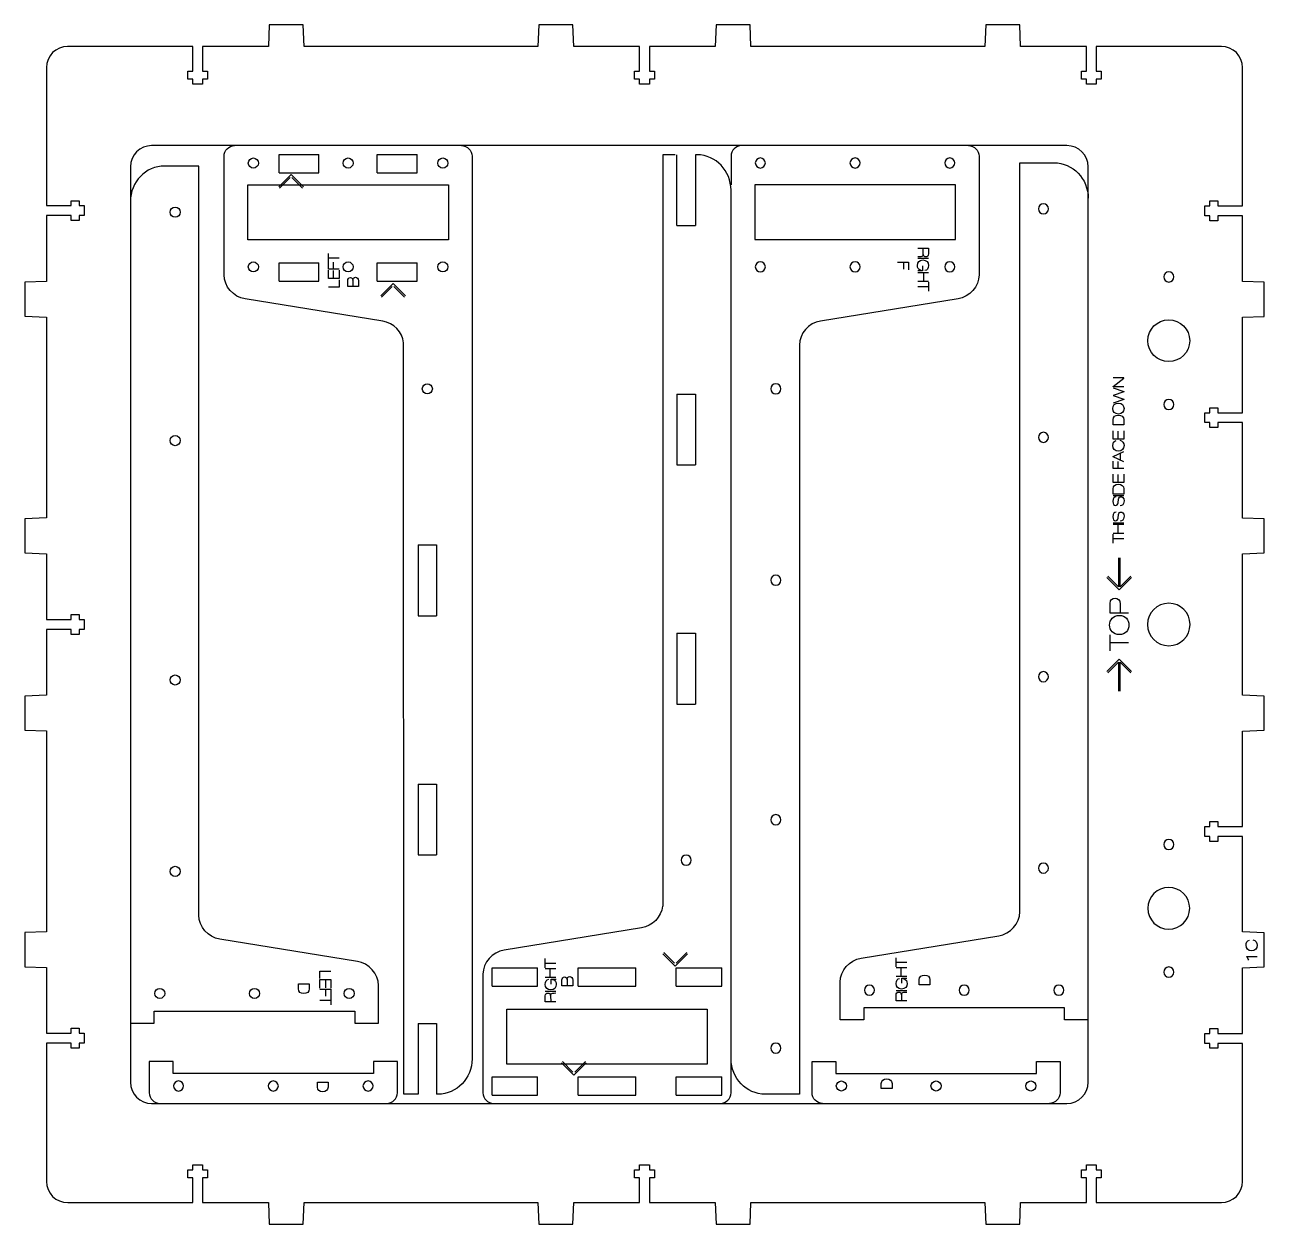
# Model space of a CAD drawing. Header units: millimetres. Extents: x 80 to 1360, y 33 to 950.
# Drawn here: x 1010.3 to 1360, y 33.2 to 371.7 of the extents above; entities that cross this region are included whole.
import ezdxf

# ---------------------------------------------------------------- set-up
doc = ezdxf.new("R2010")
doc.units = ezdxf.units.MM
for name, color, linetype, true_color in [('CHANGED_PARTS', 3, 'Continuous', 0x00ff00), ('CUTS', 1, 'Continuous', 0xff0000), ('TEXT', 5, 'Continuous', 0x0000ff)]:
    doc.layers.add(name, color=color, linetype=linetype, true_color=true_color)

msp = doc.modelspace()

# ---------------------------------------------------------------- linework, layer by layer
at = {"layer": 'CHANGED_PARTS'}
for p, q in [((1082.02, 329.91), (1082.02, 335.11)), ((1082.02, 335.11), (1093.24, 335.11)), ((1093.24, 329.91), (1093.24, 335.11)), ((1109.74, 329.91), (1109.74, 335.11)), ((1109.74, 335.11), (1120.97, 335.11)), ((1120.97, 329.91), (1120.97, 335.11)), ((1193.8, 335.03), (1190.26, 335.01)), ((1190.26, 335.01), (1190.26, 123.01)), ((1194.3, 315.05), (1194.3, 335.03)), ((1200, 335.05), (1199.5, 335.05)), ((1199.5, 335.03), (1199.5, 315.05)), ((1082.02, 329.91), (1093.24, 329.91)), ((1109.74, 329.91), (1120.97, 329.91)), ((1194.3, 315.05), (1199.5, 315.05)), ((1082.02, 299.36), (1082.02, 304.56)), ((1082.02, 304.56), (1093.24, 304.56)), ((1093.24, 299.36), (1093.24, 304.56)), ((1109.74, 299.36), (1109.74, 304.56)), ((1109.74, 304.56), (1120.97, 304.56)), ((1120.97, 299.36), (1120.97, 304.56)), ((1082.02, 299.36), (1093.24, 299.36)), ((1109.74, 299.36), (1120.97, 299.36)), ((1117.21, 69.94), (1117.17, 281.94)), ((1194.3, 267.51), (1199.5, 267.51)), ((1194.3, 267.51), (1194.3, 247.51)), ((1199.5, 267.51), (1199.5, 247.51)), ((1194.3, 247.51), (1199.5, 247.51)), ((1121.25, 224.95), (1126.45, 224.95)), ((1121.25, 224.95), (1121.25, 204.95)), ((1126.45, 224.95), (1126.45, 204.95)), ((1121.25, 204.95), (1126.45, 204.95)), ((1194.3, 200), (1199.5, 200)), ((1194.3, 200), (1194.3, 180)), ((1199.5, 200), (1199.5, 180)), ((1194.3, 180), (1199.5, 180)), ((1121.25, 157.44), (1126.45, 157.44)), ((1121.25, 157.44), (1121.25, 137.44)), ((1126.45, 157.44), (1126.45, 137.44)), ((1121.25, 137.44), (1126.45, 137.44)), ((1142.16, 100.39), (1142.16, 105.59)), ((1142.16, 105.59), (1154.96, 105.59)), ((1154.96, 100.39), (1154.96, 105.59)), ((1166.39, 100.39), (1166.39, 105.59)), ((1166.39, 105.59), (1182.69, 105.59)), ((1182.69, 100.39), (1182.69, 105.59)), ((1194.11, 100.39), (1194.11, 105.59)), ((1194.11, 105.59), (1206.91, 105.59)), ((1206.91, 100.39), (1206.91, 105.59)), ((1142.16, 100.39), (1154.96, 100.39)), ((1166.39, 100.39), (1182.69, 100.39)), ((1194.11, 100.39), (1206.91, 100.39)), ((1121.25, 89.9), (1126.45, 89.9)), ((1121.25, 89.9), (1121.25, 69.94)), ((1126.45, 89.9), (1126.45, 69.94)), ((1142.16, 69.64), (1142.16, 74.84)), ((1142.16, 74.84), (1154.96, 74.84)), ((1154.96, 69.64), (1154.96, 74.84)), ((1166.39, 69.64), (1166.39, 74.84)), ((1166.39, 74.84), (1182.69, 74.84)), ((1182.69, 69.64), (1182.69, 74.84)), ((1194.11, 69.64), (1194.11, 74.84)), ((1194.11, 74.84), (1206.91, 74.84)), ((1206.91, 69.64), (1206.91, 74.84)), ((1121.25, 69.94), (1117.21, 69.94)), ((1126.85, 69.9), (1126.45, 69.94)), ((1142.16, 69.64), (1154.96, 69.64)), ((1166.39, 69.64), (1182.69, 69.64)), ((1194.11, 69.64), (1206.91, 69.64))]:
    msp.add_line(p, q, dxfattribs=at)
at = {"layer": 'CUTS', "color": 1, "true_color": 0xff0000}
for points in [[(1088.85, 371.74), (1079.25, 371.74), (1079, 365.65), (1060.45, 365.65), (1060.45, 358.63), (1061.85, 358.63), (1061.85, 356.43), (1060.45, 356.43), (1060.45, 354.98), (1057.65, 354.98), (1057.65, 356.43), (1056.25, 356.43), (1056.25, 358.63), (1057.65, 358.63), (1057.65, 365.65), (1022.36, 365.65)], [(1347.9, 365.64), (1328.66, 365.65), (1312.61, 365.65), (1312.61, 358.63), (1314.01, 358.63), (1314.01, 356.43), (1312.61, 356.43), (1312.61, 354.98), (1309.81, 354.98), (1309.81, 356.43), (1308.41, 356.43), (1308.41, 358.63), (1309.81, 358.63), (1309.81, 365.65), (1291.26, 365.65), (1291.01, 371.74), (1281.41, 371.74), (1281.16, 365.65), (1215.18, 365.65), (1214.93, 371.74), (1205.33, 371.74), (1205.08, 365.65), (1186.53, 365.65), (1186.53, 358.63), (1187.93, 358.63), (1187.93, 356.43), (1186.53, 356.43), (1186.53, 354.98), (1183.73, 354.98), (1183.73, 356.43), (1182.33, 356.43), (1182.33, 358.63), (1183.73, 358.63), (1183.73, 365.65), (1165.18, 365.65), (1164.93, 371.74), (1155.33, 371.74), (1155.08, 365.65), (1089.1, 365.65), (1088.85, 371.74), (1088.85, 371.74)], [(1016.36, 359.64), (1016.36, 340.41), (1016.36, 320.69), (1023.38, 320.69), (1023.38, 322.09), (1025.58, 322.09), (1025.58, 320.69), (1027.02, 320.69), (1027.02, 317.88), (1025.58, 317.88), (1025.58, 316.49), (1023.38, 316.49), (1023.38, 317.88), (1016.36, 317.88), (1016.36, 299.33), (1010.27, 299.08), (1010.27, 289.49), (1016.36, 289.24), (1016.36, 232.55), (1010.27, 232.3), (1010.27, 222.7), (1016.36, 222.45), (1016.36, 203.9), (1023.38, 203.9), (1023.38, 205.3), (1025.58, 205.3), (1025.58, 203.9), (1027.02, 203.9), (1027.02, 201.1), (1025.58, 201.1), (1025.58, 199.7), (1023.38, 199.7), (1023.38, 201.1), (1016.36, 201.1), (1016.36, 182.55), (1010.27, 182.3), (1010.27, 172.7), (1016.36, 172.45), (1016.36, 115.76), (1010.27, 115.51), (1010.27, 105.91), (1016.36, 105.66), (1016.36, 87.11), (1023.38, 87.11), (1023.38, 88.51), (1025.58, 88.51), (1025.58, 87.11), (1027.02, 87.11), (1027.02, 84.31), (1025.58, 84.31), (1025.58, 82.91), (1023.38, 82.91), (1023.38, 84.31), (1016.36, 84.31), (1016.36, 68.26), (1016.37, 45.31)], [(1353.9, 45.32), (1353.9, 64.56), (1353.9, 84.27), (1346.88, 84.27), (1346.88, 82.87), (1344.68, 82.87), (1344.68, 84.27), (1343.24, 84.27), (1343.24, 87.07), (1344.68, 87.07), (1344.68, 88.47), (1346.88, 88.47), (1346.88, 87.07), (1353.9, 87.07), (1353.9, 105.62), (1359.99, 105.88), (1359.99, 115.47), (1353.9, 115.72), (1353.9, 142.66), (1346.88, 142.66), (1346.88, 141.27), (1344.68, 141.27), (1344.68, 142.66), (1343.24, 142.66), (1343.24, 145.47), (1344.68, 145.47), (1344.68, 146.87), (1346.88, 146.87), (1346.88, 145.47), (1353.9, 145.47), (1353.9, 172.41), (1359.99, 172.66), (1359.99, 182.26), (1353.9, 182.51), (1353.9, 222.41), (1359.99, 222.66), (1359.99, 232.26), (1353.9, 232.51), (1353.9, 259.45), (1346.88, 259.45), (1346.88, 258.05), (1344.68, 258.05), (1344.68, 259.45), (1343.24, 259.45), (1343.24, 262.25), (1344.68, 262.25), (1344.68, 263.65), (1346.88, 263.65), (1346.88, 262.25), (1353.9, 262.25), (1353.9, 289.19), (1359.99, 289.45), (1359.99, 299.05), (1353.9, 299.3), (1353.9, 317.85), (1346.88, 317.85), (1346.88, 316.45), (1344.68, 316.45), (1344.68, 317.85), (1343.24, 317.85), (1343.24, 320.65), (1344.68, 320.65), (1344.68, 322.05), (1346.88, 322.05), (1346.88, 320.65), (1353.9, 320.65), (1353.9, 359.64)], [(1304.32, 337.64), (1046.07, 337.65), (1046.07, 337.65)], [(1066.49, 301.19), (1066.49, 330.69), (1066.49, 334.63)], [(1136.49, 334.63), (1136.49, 83.08), (1136.49, 79.9)], [(1209.54, 334.65), (1209.54, 326.53)], [(1279.54, 334.64), (1279.54, 301.2)], [(1291.04, 121.41), (1291.04, 332.8), (1300.68, 332.8)], [(1040.07, 331.64), (1040.07, 73.31)], [(1059.35, 120.48), (1059.35, 331.87), (1049.71, 331.87)], [(1310.32, 73.31), (1310.32, 331.64)], [(1073.19, 326.53), (1129.79, 326.53), (1129.79, 311.08), (1073.19, 311.08), (1073.19, 326.53), (1073.19, 326.53)], [(1216.24, 311.1), (1272.84, 311.1), (1272.84, 326.55), (1216.24, 326.55), (1216.24, 311.1), (1216.24, 311.1)], [(1209.54, 70.32), (1209.54, 321.87), (1209.54, 325.05)], [(1111.26, 288.06), (1072.44, 294.41)], [(1273.59, 294.43), (1234.77, 288.07)], [(1228.82, 281.3), (1228.82, 69.91), (1219.18, 69.91)], [(1184.31, 116.89), (1145.49, 110.54)], [(1104.12, 107.36), (1065.3, 113.71)], [(1246.27, 108.28), (1285.09, 114.64)], [(1139.54, 103.76), (1139.54, 74.26), (1139.54, 70.32)], [(1310.32, 90.89), (1303.62, 90.89), (1303.62, 94.29), (1247.02, 94.29), (1247.02, 90.89), (1240.32, 90.89), (1240.32, 101.51)], [(1040.07, 89.96), (1046.77, 89.96), (1046.77, 93.36), (1103.37, 93.36), (1103.37, 89.96), (1110.07, 89.96), (1110.07, 100.58)], [(1146.24, 93.87), (1202.84, 93.87), (1202.84, 78.42), (1146.24, 78.42), (1146.24, 93.87), (1146.24, 93.87)], [(1115.4, 70.32), (1115.4, 79.14), (1108.7, 79.14), (1108.7, 75.74), (1052.1, 75.74), (1052.1, 79.14), (1045.4, 79.14), (1045.4, 70.32)], [(1232.4, 70.32), (1232.4, 79.14), (1239.1, 79.14), (1239.1, 75.74), (1295.7, 75.74), (1295.7, 79.14), (1302.4, 79.14), (1302.4, 70.32)], [(1046.07, 67.31), (1304.32, 67.31)], [(1022.37, 39.31), (1041.6, 39.31), (1057.65, 39.31), (1057.65, 46.33), (1056.26, 46.33), (1056.26, 48.53), (1057.65, 48.53), (1057.65, 49.97), (1060.46, 49.97), (1060.46, 48.53), (1061.86, 48.53), (1061.86, 46.33), (1060.46, 46.33), (1060.46, 39.31), (1079, 39.31), (1079.25, 33.22), (1088.85, 33.22), (1089.1, 39.31), (1155.08, 39.31), (1155.33, 33.22), (1164.93, 33.22), (1165.18, 39.31), (1183.73, 39.31), (1183.73, 46.33), (1182.33, 46.33), (1182.33, 48.53), (1183.73, 48.53), (1183.73, 49.97), (1186.53, 49.97), (1186.53, 48.53), (1187.93, 48.53), (1187.93, 46.33), (1186.53, 46.33), (1186.53, 39.31), (1205.08, 39.31), (1205.33, 33.22), (1214.93, 33.22), (1215.18, 39.31), (1281.16, 39.31), (1281.41, 33.22), (1291.01, 33.22), (1291.26, 39.31), (1309.81, 39.31), (1309.81, 46.33), (1308.41, 46.33), (1308.41, 48.53), (1309.81, 48.53), (1309.81, 49.97), (1312.61, 49.97), (1312.61, 48.53), (1314.01, 48.53), (1314.01, 46.33), (1312.61, 46.33), (1312.61, 39.31), (1331.82, 39.31), (1347.9, 39.32)]]:
    msp.add_lwpolyline(points, dxfattribs=at)
for points in [[(1022.36, 365.65), (1019.06, 365.64), (1016.36, 362.94), (1016.36, 359.64)], [(1353.9, 359.64), (1353.9, 362.94), (1351.2, 365.64), (1347.9, 365.64)], [(1046.07, 337.65), (1042.77, 337.64), (1040.07, 334.94), (1040.07, 331.64)], [(1066.49, 334.63), (1066.49, 336.28), (1067.84, 337.63), (1069.49, 337.63)], [(1133.49, 337.63), (1135.14, 337.63), (1136.49, 336.28), (1136.49, 334.63)], [(1212.54, 337.65), (1210.89, 337.65), (1209.54, 336.29), (1209.54, 334.65)], [(1276.54, 337.64), (1278.19, 337.64), (1279.54, 336.29), (1279.54, 334.64)], [(1310.32, 331.64), (1310.32, 334.94), (1307.62, 337.64), (1304.32, 337.64)], [(1073.34, 332.71), (1073.34, 333.5), (1073.98, 334.14), (1074.77, 334.14)], [(1074.77, 331.29), (1073.98, 331.29), (1073.34, 331.93), (1073.34, 332.71)], [(1074.77, 334.14), (1075.55, 334.14), (1076.19, 333.5), (1076.19, 332.71)], [(1076.19, 332.71), (1076.19, 331.93), (1075.55, 331.29), (1074.77, 331.29)], [(1100.07, 332.71), (1100.07, 333.5), (1100.71, 334.14), (1101.49, 334.14)], [(1101.49, 331.29), (1100.71, 331.29), (1100.07, 331.93), (1100.07, 332.71)], [(1101.49, 334.14), (1102.28, 334.14), (1102.92, 333.5), (1102.92, 332.71)], [(1102.92, 332.71), (1102.92, 331.93), (1102.28, 331.29), (1101.49, 331.29)], [(1126.79, 332.71), (1126.79, 333.5), (1127.43, 334.14), (1128.22, 334.14)], [(1128.22, 331.29), (1127.43, 331.29), (1126.79, 331.93), (1126.79, 332.71)], [(1128.22, 334.14), (1129, 334.14), (1129.64, 333.5), (1129.64, 332.71)], [(1129.64, 332.71), (1129.64, 331.93), (1129, 331.29), (1128.22, 331.29)], [(1209.54, 325.05), (1209.54, 330.51), (1205.26, 334.99), (1200, 335.05)], [(1217.82, 334.15), (1217.03, 334.15), (1216.39, 333.52), (1216.39, 332.73)], [(1216.39, 332.73), (1216.39, 331.94), (1217.03, 331.3), (1217.82, 331.3)], [(1219.24, 332.73), (1219.24, 333.52), (1218.6, 334.15), (1217.82, 334.15)], [(1217.82, 331.3), (1218.6, 331.3), (1219.24, 331.94), (1219.24, 332.73)], [(1244.54, 334.15), (1243.75, 334.15), (1243.11, 333.51), (1243.11, 332.73)], [(1243.11, 332.73), (1243.11, 331.94), (1243.75, 331.3), (1244.54, 331.3)], [(1245.96, 332.73), (1245.96, 333.51), (1245.33, 334.15), (1244.54, 334.15)], [(1244.54, 331.3), (1245.33, 331.3), (1245.96, 331.94), (1245.96, 332.73)], [(1271.26, 334.15), (1270.48, 334.15), (1269.84, 333.51), (1269.84, 332.73)], [(1269.84, 332.73), (1269.84, 331.94), (1270.48, 331.3), (1271.26, 331.3)], [(1272.69, 332.73), (1272.69, 333.51), (1272.05, 334.15), (1271.26, 334.15)], [(1271.26, 331.3), (1272.05, 331.3), (1272.69, 331.94), (1272.69, 332.73)], [(1300.68, 332.8), (1305.98, 332.8), (1310.32, 328.3), (1310.32, 322.8)], [(1049.71, 331.87), (1044.41, 331.87), (1040.07, 327.37), (1040.07, 321.87)], [(1051.28, 318.84), (1051.28, 319.63), (1051.92, 320.27), (1052.71, 320.27)], [(1052.71, 317.42), (1051.92, 317.42), (1051.28, 318.06), (1051.28, 318.84)], [(1052.71, 320.27), (1053.5, 320.27), (1054.13, 319.63), (1054.13, 318.84)], [(1054.13, 318.84), (1054.13, 318.06), (1053.5, 317.42), (1052.71, 317.42)], [(1297.68, 321.2), (1296.9, 321.2), (1296.26, 320.56), (1296.26, 319.77)], [(1296.26, 319.77), (1296.26, 318.98), (1296.9, 318.35), (1297.68, 318.35)], [(1299.11, 319.77), (1299.11, 320.56), (1298.47, 321.2), (1297.68, 321.2)], [(1297.68, 318.35), (1298.47, 318.35), (1299.11, 318.98), (1299.11, 319.77)], [(1073.34, 303.4), (1073.34, 304.19), (1073.98, 304.82), (1074.77, 304.82)], [(1074.77, 304.82), (1075.55, 304.82), (1076.19, 304.19), (1076.19, 303.4)], [(1100.07, 303.4), (1100.07, 304.19), (1100.71, 304.82), (1101.49, 304.82)], [(1101.49, 304.82), (1102.28, 304.82), (1102.92, 304.19), (1102.92, 303.4)], [(1126.79, 303.4), (1126.79, 304.19), (1127.43, 304.82), (1128.22, 304.82)], [(1128.22, 304.82), (1129, 304.82), (1129.64, 304.19), (1129.64, 303.4)], [(1217.82, 304.84), (1217.03, 304.84), (1216.39, 304.2), (1216.39, 303.41)], [(1219.24, 303.41), (1219.24, 304.2), (1218.6, 304.84), (1217.82, 304.84)], [(1244.54, 304.84), (1243.75, 304.84), (1243.11, 304.2), (1243.11, 303.41)], [(1245.96, 303.41), (1245.96, 304.2), (1245.33, 304.84), (1244.54, 304.84)], [(1271.26, 304.84), (1270.48, 304.84), (1269.84, 304.2), (1269.84, 303.41)], [(1272.69, 303.41), (1272.69, 304.2), (1272.05, 304.84), (1271.26, 304.84)], [(1072.44, 294.41), (1069.17, 294.84), (1066.49, 297.89), (1066.49, 301.19)], [(1074.77, 301.98), (1073.98, 301.98), (1073.34, 302.61), (1073.34, 303.4)], [(1076.19, 303.4), (1076.19, 302.61), (1075.55, 301.98), (1074.77, 301.98)], [(1101.49, 301.98), (1100.71, 301.98), (1100.07, 302.61), (1100.07, 303.4)], [(1102.92, 303.4), (1102.92, 302.61), (1102.28, 301.98), (1101.49, 301.98)], [(1128.22, 301.98), (1127.43, 301.98), (1126.79, 302.61), (1126.79, 303.4)], [(1129.64, 303.4), (1129.64, 302.61), (1129, 301.98), (1128.22, 301.98)], [(1216.39, 303.41), (1216.39, 302.63), (1217.03, 301.99), (1217.82, 301.99)], [(1217.82, 301.99), (1218.6, 301.99), (1219.24, 302.63), (1219.24, 303.41)], [(1243.11, 303.41), (1243.11, 302.63), (1243.75, 301.99), (1244.54, 301.99)], [(1244.54, 301.99), (1245.33, 301.99), (1245.96, 302.63), (1245.96, 303.41)], [(1269.84, 303.41), (1269.84, 302.63), (1270.48, 301.99), (1271.26, 301.99)], [(1271.26, 301.99), (1272.05, 301.99), (1272.69, 302.63), (1272.69, 303.41)], [(1279.54, 301.2), (1279.54, 297.9), (1276.86, 294.85), (1273.59, 294.43)], [(1333.06, 301.99), (1332.27, 301.99), (1331.64, 301.35), (1331.64, 300.57)], [(1334.49, 300.57), (1334.49, 301.35), (1333.85, 301.99), (1333.06, 301.99)], [(1331.64, 300.57), (1331.64, 299.78), (1332.27, 299.14), (1333.06, 299.14)], [(1333.06, 299.14), (1333.85, 299.14), (1334.49, 299.78), (1334.49, 300.57)], [(1117.17, 281.94), (1116.85, 284.98), (1114.31, 287.66), (1111.26, 288.06)], [(1234.77, 288.07), (1231.5, 287.65), (1228.82, 284.6), (1228.82, 281.3)], [(1327.16, 282.57), (1327.16, 285.83), (1329.8, 288.47), (1333.06, 288.47)], [(1333.06, 288.47), (1336.32, 288.47), (1338.96, 285.83), (1338.96, 282.57)], [(1333.06, 276.67), (1329.8, 276.67), (1327.16, 279.31), (1327.16, 282.57)], [(1338.96, 282.57), (1338.96, 279.31), (1336.32, 276.67), (1333.06, 276.67)], [(1122.43, 269), (1122.43, 269.79), (1123.07, 270.43), (1123.85, 270.43)], [(1123.85, 270.43), (1124.64, 270.43), (1125.28, 269.79), (1125.28, 269)], [(1222.18, 270.4), (1221.39, 270.4), (1220.75, 269.76), (1220.75, 268.97)], [(1223.6, 268.97), (1223.6, 269.76), (1222.97, 270.4), (1222.18, 270.4)], [(1123.85, 267.58), (1123.07, 267.58), (1122.43, 268.21), (1122.43, 269)], [(1125.28, 269), (1125.28, 268.21), (1124.64, 267.58), (1123.85, 267.58)], [(1220.75, 268.97), (1220.75, 268.19), (1221.39, 267.55), (1222.18, 267.55)], [(1222.18, 267.55), (1222.97, 267.55), (1223.6, 268.19), (1223.6, 268.97)], [(1333.06, 265.99), (1332.27, 265.99), (1331.64, 265.35), (1331.64, 264.57)], [(1334.49, 264.57), (1334.49, 265.35), (1333.85, 265.99), (1333.06, 265.99)], [(1331.64, 264.57), (1331.64, 263.78), (1332.27, 263.14), (1333.06, 263.14)], [(1333.06, 263.14), (1333.85, 263.14), (1334.49, 263.78), (1334.49, 264.57)], [(1051.28, 254.37), (1051.28, 255.16), (1051.92, 255.8), (1052.71, 255.8)], [(1052.71, 255.8), (1053.5, 255.8), (1054.13, 255.16), (1054.13, 254.37)], [(1297.68, 256.73), (1296.9, 256.73), (1296.26, 256.09), (1296.26, 255.3)], [(1296.26, 255.3), (1296.26, 254.51), (1296.9, 253.88), (1297.68, 253.88)], [(1299.11, 255.3), (1299.11, 256.09), (1298.47, 256.73), (1297.68, 256.73)], [(1297.68, 253.88), (1298.47, 253.88), (1299.11, 254.51), (1299.11, 255.3)], [(1052.71, 252.95), (1051.92, 252.95), (1051.28, 253.58), (1051.28, 254.37)], [(1054.13, 254.37), (1054.13, 253.58), (1053.5, 252.95), (1052.71, 252.95)], [(1222.18, 216.39), (1221.39, 216.39), (1220.75, 215.75), (1220.75, 214.96)], [(1220.75, 214.96), (1220.75, 214.18), (1221.39, 213.54), (1222.18, 213.54)], [(1223.6, 214.96), (1223.6, 215.75), (1222.97, 216.39), (1222.18, 216.39)], [(1222.18, 213.54), (1222.97, 213.54), (1223.6, 214.18), (1223.6, 214.96)], [(1333.06, 208.48), (1329.75, 208.48), (1327.06, 205.79), (1327.06, 202.48)], [(1339.06, 202.48), (1339.06, 205.79), (1336.37, 208.48), (1333.06, 208.48)], [(1327.06, 202.48), (1327.06, 199.17), (1329.75, 196.48), (1333.06, 196.48)], [(1333.06, 196.48), (1336.37, 196.48), (1339.06, 199.17), (1339.06, 202.48)], [(1297.68, 189.17), (1296.9, 189.17), (1296.26, 188.53), (1296.26, 187.75)], [(1299.11, 187.75), (1299.11, 188.53), (1298.47, 189.17), (1297.68, 189.17)], [(1051.28, 186.82), (1051.28, 187.6), (1051.92, 188.24), (1052.71, 188.24)], [(1052.71, 185.39), (1051.92, 185.39), (1051.28, 186.03), (1051.28, 186.82)], [(1052.71, 188.24), (1053.5, 188.24), (1054.13, 187.6), (1054.13, 186.82)], [(1054.13, 186.82), (1054.13, 186.03), (1053.5, 185.39), (1052.71, 185.39)], [(1296.26, 187.75), (1296.26, 186.96), (1296.9, 186.32), (1297.68, 186.32)], [(1297.68, 186.32), (1298.47, 186.32), (1299.11, 186.96), (1299.11, 187.75)], [(1222.18, 148.81), (1221.39, 148.81), (1220.75, 148.18), (1220.75, 147.39)], [(1220.75, 147.39), (1220.75, 146.6), (1221.39, 145.96), (1222.18, 145.96)], [(1223.6, 147.39), (1223.6, 148.18), (1222.97, 148.81), (1222.18, 148.81)], [(1222.18, 145.96), (1222.97, 145.96), (1223.6, 146.6), (1223.6, 147.39)], [(1333.06, 141.82), (1332.27, 141.82), (1331.64, 141.18), (1331.64, 140.39)], [(1331.64, 140.39), (1331.64, 139.6), (1332.27, 138.97), (1333.06, 138.97)], [(1334.49, 140.39), (1334.49, 141.18), (1333.85, 141.82), (1333.06, 141.82)], [(1333.06, 138.97), (1333.85, 138.97), (1334.49, 139.6), (1334.49, 140.39)], [(1196.9, 137.38), (1196.11, 137.38), (1195.47, 136.74), (1195.47, 135.95)], [(1198.32, 135.95), (1198.32, 136.74), (1197.69, 137.38), (1196.9, 137.38)], [(1051.28, 132.81), (1051.28, 133.59), (1051.92, 134.23), (1052.71, 134.23)], [(1052.71, 134.23), (1053.5, 134.23), (1054.13, 133.59), (1054.13, 132.81)], [(1195.47, 135.95), (1195.47, 135.16), (1196.11, 134.53), (1196.9, 134.53)], [(1196.9, 134.53), (1197.69, 134.53), (1198.32, 135.16), (1198.32, 135.95)], [(1297.68, 135.16), (1296.9, 135.16), (1296.26, 134.52), (1296.26, 133.74)], [(1296.26, 133.74), (1296.26, 132.95), (1296.9, 132.31), (1297.68, 132.31)], [(1299.11, 133.74), (1299.11, 134.52), (1298.47, 135.16), (1297.68, 135.16)], [(1297.68, 132.31), (1298.47, 132.31), (1299.11, 132.95), (1299.11, 133.74)], [(1052.71, 131.38), (1051.92, 131.38), (1051.28, 132.02), (1051.28, 132.81)], [(1054.13, 132.81), (1054.13, 132.02), (1053.5, 131.38), (1052.71, 131.38)], [(1333.06, 128.29), (1329.8, 128.29), (1327.16, 125.65), (1327.16, 122.39)], [(1338.96, 122.39), (1338.96, 125.65), (1336.32, 128.29), (1333.06, 128.29)], [(1190.22, 123.01), (1189.89, 119.97), (1187.36, 117.29), (1184.31, 116.89)], [(1065.3, 113.71), (1062.03, 114.14), (1059.35, 117.19), (1059.35, 120.48)], [(1285.09, 114.64), (1288.36, 115.07), (1291.04, 118.11), (1291.04, 121.41)], [(1327.16, 122.39), (1327.16, 119.13), (1329.8, 116.49), (1333.06, 116.49)], [(1333.06, 116.49), (1336.32, 116.49), (1338.96, 119.13), (1338.96, 122.39)], [(1145.49, 110.54), (1142.22, 110.11), (1139.54, 107.06), (1139.54, 103.76)], [(1110.07, 100.58), (1110.07, 103.88), (1107.39, 106.93), (1104.12, 107.36)], [(1240.32, 101.51), (1240.32, 104.81), (1243, 107.86), (1246.27, 108.28)], [(1333.06, 105.82), (1332.27, 105.82), (1331.64, 105.18), (1331.64, 104.39)], [(1334.49, 104.39), (1334.49, 105.18), (1333.85, 105.82), (1333.06, 105.82)], [(1331.64, 104.39), (1331.64, 103.6), (1332.27, 102.97), (1333.06, 102.97)], [(1333.06, 102.97), (1333.85, 102.97), (1334.49, 103.6), (1334.49, 104.39)], [(1046.92, 98.37), (1046.92, 99.16), (1047.56, 99.79), (1048.34, 99.79)], [(1048.34, 96.94), (1047.56, 96.94), (1046.92, 97.58), (1046.92, 98.37)], [(1048.34, 99.79), (1049.13, 99.79), (1049.77, 99.16), (1049.77, 98.37)], [(1049.77, 98.37), (1049.77, 97.58), (1049.13, 96.94), (1048.34, 96.94)], [(1073.64, 98.37), (1073.64, 99.16), (1074.28, 99.79), (1075.07, 99.79)], [(1075.07, 96.94), (1074.28, 96.94), (1073.64, 97.58), (1073.64, 98.37)], [(1075.07, 99.79), (1075.86, 99.79), (1076.49, 99.16), (1076.49, 98.37)], [(1076.49, 98.37), (1076.49, 97.58), (1075.86, 96.94), (1075.07, 96.94)], [(1100.37, 98.37), (1100.37, 99.16), (1101.01, 99.79), (1101.79, 99.79)], [(1101.79, 96.94), (1101.01, 96.94), (1100.37, 97.58), (1100.37, 98.37)], [(1101.79, 99.79), (1102.58, 99.79), (1103.22, 99.16), (1103.22, 98.37)], [(1103.22, 98.37), (1103.22, 97.58), (1102.58, 96.94), (1101.79, 96.94)], [(1248.6, 100.72), (1247.81, 100.72), (1247.17, 100.09), (1247.17, 99.3)], [(1247.17, 99.3), (1247.17, 98.51), (1247.81, 97.87), (1248.6, 97.87)], [(1250.02, 99.3), (1250.02, 100.09), (1249.38, 100.72), (1248.6, 100.72)], [(1248.6, 97.87), (1249.38, 97.87), (1250.02, 98.51), (1250.02, 99.3)], [(1275.32, 100.72), (1274.53, 100.72), (1273.9, 100.09), (1273.9, 99.3)], [(1273.9, 99.3), (1273.9, 98.51), (1274.53, 97.87), (1275.32, 97.87)], [(1276.75, 99.3), (1276.75, 100.09), (1276.11, 100.72), (1275.32, 100.72)], [(1275.32, 97.87), (1276.11, 97.87), (1276.75, 98.51), (1276.75, 99.3)], [(1302.05, 100.72), (1301.26, 100.72), (1300.62, 100.09), (1300.62, 99.3)], [(1300.62, 99.3), (1300.62, 98.51), (1301.26, 97.87), (1302.05, 97.87)], [(1303.47, 99.3), (1303.47, 100.09), (1302.83, 100.72), (1302.05, 100.72)], [(1302.05, 97.87), (1302.83, 97.87), (1303.47, 98.51), (1303.47, 99.3)], [(1222.18, 84.36), (1221.39, 84.36), (1220.75, 83.73), (1220.75, 82.94)], [(1223.6, 82.94), (1223.6, 83.73), (1222.97, 84.36), (1222.18, 84.36)], [(1220.75, 82.94), (1220.75, 82.15), (1221.39, 81.51), (1222.18, 81.51)], [(1222.18, 81.51), (1222.97, 81.51), (1223.6, 82.15), (1223.6, 82.94)], [(1136.49, 79.9), (1136.49, 74.4), (1132.15, 69.9), (1126.85, 69.9)], [(1219.18, 69.91), (1213.88, 69.91), (1209.54, 74.41), (1209.54, 79.91)], [(1053.67, 73.66), (1052.89, 73.66), (1052.25, 73.02), (1052.25, 72.24)], [(1055.1, 72.24), (1055.1, 73.02), (1054.46, 73.66), (1053.67, 73.66)], [(1080.4, 73.66), (1079.61, 73.66), (1078.97, 73.02), (1078.97, 72.24)], [(1081.82, 72.24), (1081.82, 73.02), (1081.18, 73.66), (1080.4, 73.66)], [(1107.12, 73.66), (1106.34, 73.66), (1105.7, 73.02), (1105.7, 72.24)], [(1108.55, 72.24), (1108.55, 73.02), (1107.91, 73.66), (1107.12, 73.66)], [(1239.25, 72.24), (1239.25, 73.02), (1239.89, 73.66), (1240.67, 73.66)], [(1240.67, 73.66), (1241.46, 73.66), (1242.1, 73.02), (1242.1, 72.24)], [(1265.97, 72.24), (1265.97, 73.02), (1266.61, 73.66), (1267.4, 73.66)], [(1267.4, 73.66), (1268.18, 73.66), (1268.82, 73.02), (1268.82, 72.24)], [(1292.7, 72.24), (1292.7, 73.02), (1293.33, 73.66), (1294.12, 73.66)], [(1294.12, 73.66), (1294.91, 73.66), (1295.55, 73.02), (1295.55, 72.24)], [(1040.07, 73.31), (1040.07, 70.01), (1042.77, 67.31), (1046.07, 67.31)], [(1045.4, 70.32), (1045.4, 68.67), (1046.75, 67.32), (1048.4, 67.32)], [(1052.25, 72.24), (1052.25, 71.45), (1052.89, 70.81), (1053.67, 70.81)], [(1053.67, 70.81), (1054.46, 70.81), (1055.1, 71.45), (1055.1, 72.24)], [(1078.97, 72.24), (1078.97, 71.45), (1079.61, 70.81), (1080.4, 70.81)], [(1080.4, 70.81), (1081.18, 70.81), (1081.82, 71.45), (1081.82, 72.24)], [(1105.7, 72.24), (1105.7, 71.45), (1106.34, 70.81), (1107.12, 70.81)], [(1107.12, 70.81), (1107.91, 70.81), (1108.55, 71.45), (1108.55, 72.24)], [(1112.4, 67.32), (1114.05, 67.32), (1115.4, 68.67), (1115.4, 70.32)], [(1139.54, 70.32), (1139.54, 68.67), (1140.89, 67.32), (1142.54, 67.32)], [(1206.54, 67.32), (1208.19, 67.32), (1209.54, 68.67), (1209.54, 70.32)], [(1235.4, 67.32), (1233.75, 67.32), (1232.4, 68.67), (1232.4, 70.32)], [(1240.67, 70.81), (1239.89, 70.81), (1239.25, 71.45), (1239.25, 72.24)], [(1242.1, 72.24), (1242.1, 71.45), (1241.46, 70.81), (1240.67, 70.81)], [(1267.4, 70.81), (1266.61, 70.81), (1265.97, 71.45), (1265.97, 72.24)], [(1268.82, 72.24), (1268.82, 71.45), (1268.18, 70.81), (1267.4, 70.81)], [(1294.12, 70.81), (1293.33, 70.81), (1292.7, 71.45), (1292.7, 72.24)], [(1295.55, 72.24), (1295.55, 71.45), (1294.91, 70.81), (1294.12, 70.81)], [(1302.4, 70.32), (1302.4, 68.67), (1301.05, 67.32), (1299.4, 67.32)], [(1304.32, 67.31), (1307.62, 67.31), (1310.32, 70.01), (1310.32, 73.31)], [(1016.37, 45.31), (1016.37, 42.01), (1019.07, 39.31), (1022.37, 39.31)], [(1347.9, 39.32), (1351.2, 39.32), (1353.9, 42.02), (1353.9, 45.32)]]:
    msp.add_open_spline(points, degree=3, dxfattribs=at)
at = {"layer": 'TEXT', "color": 5, "true_color": 0x0000ff}
for points in [[(1088.89, 325.97), (1085.41, 329.45), (1081.93, 325.97)], [(1085.16, 328.59), (1082.16, 325.59)], [(1088.65, 325.6), (1085.66, 328.59)], [(1262.28, 308.7), (1265.26, 308.7), (1265.26, 307.05)], [(1263.73, 306.94), (1263.72, 308.7)], [(1095.98, 304.57), (1095.98, 307.2)], [(1099.02, 305.89), (1095.98, 305.89)], [(1099.02, 302.76), (1095.98, 302.76), (1095.98, 304.9)], [(1097.39, 302.76), (1097.39, 304.78)], [(1256.56, 304.74), (1259.58, 304.74), (1259.58, 302.62)], [(1258.17, 304.74), (1258.17, 302.74)], [(1265.26, 305.73), (1262.28, 305.73)], [(1263.73, 306.94), (1263.73, 306.95)], [(1099.02, 302.49), (1099.02, 300.1), (1095.98, 300.1), (1095.98, 302.47)], [(1097.39, 300.1), (1097.39, 302.37)], [(1263.61, 303.71), (1263.61, 302.31), (1262.21, 302.31)], [(1262.28, 301.85), (1265.26, 301.85)], [(1263.87, 301.85), (1263.87, 299.29)], [(1099.02, 299.8), (1099.02, 297.66), (1095.98, 297.66)], [(1101.41, 297.91), (1101.41, 299.55)], [(1104.43, 299.44), (1104.43, 297.91), (1101.41, 297.91), (1101.41, 297.91)], [(1102.85, 299.7), (1102.84, 297.91)], [(1102.84, 299.7), (1102.85, 299.7)], [(1117.65, 295.26), (1114.18, 298.73), (1110.7, 295.26)], [(1113.93, 297.87), (1110.93, 294.87)], [(1117.42, 294.88), (1114.43, 297.87)], [(1265.26, 299.29), (1262.28, 299.29)], [(1262.28, 297.84), (1265.23, 297.84)], [(1265.26, 299.08), (1265.26, 296.51)], [(1320.37, 269.55), (1317.35, 269.55), (1317.35, 269.66), (1320.37, 272.04), (1320.37, 272.13), (1317.35, 272.13)], [(1317.35, 269.25), (1320.37, 268.24), (1320.37, 268.13), (1317.36, 267.09), (1317.36, 267.08), (1320.37, 266.05), (1320.37, 265.94), (1317.35, 264.93)], [(1317.35, 258.81), (1317.35, 260.29)], [(1320.37, 260.29), (1320.37, 258.81), (1317.35, 258.81), (1317.35, 258.81)], [(1320.37, 257.16), (1320.37, 254.78), (1317.35, 254.78), (1317.35, 257.14)], [(1318.75, 254.78), (1318.75, 257.04)], [(1320.37, 248.4), (1317.35, 249.78), (1317.35, 249.89), (1320.37, 251.28)], [(1320.37, 246.48), (1317.35, 246.48), (1317.35, 248.6)], [(1318.75, 246.48), (1318.75, 248.47)], [(1319.37, 250.82), (1319.37, 248.85)], [(1320.37, 244.94), (1320.37, 242.56), (1317.35, 242.56), (1317.35, 244.91)], [(1318.75, 242.56), (1318.75, 244.81)], [(1317.35, 239.31), (1317.35, 240.78)], [(1320.37, 240.78), (1320.37, 239.31), (1317.35, 239.31), (1317.35, 239.31)], [(1317.35, 238.85), (1320.37, 238.85)], [(1318.74, 236.85), (1318.91, 237.85)], [(1317.35, 231.18), (1320.37, 231.18)], [(1318.74, 232.53), (1318.91, 233.53)], [(1317.35, 230.75), (1320.37, 230.75)], [(1320.37, 228.16), (1317.35, 228.16)], [(1317.35, 225.39), (1317.35, 227.99)], [(1318.75, 228.16), (1318.75, 230.75)], [(1320.37, 226.7), (1317.35, 226.7)], [(1318.86, 221.26), (1318.86, 213.09), (1315.86, 216.09)], [(1322.35, 216.08), (1319.36, 213.09), (1319.36, 221.26)], [(1322.58, 215.71), (1319.11, 212.23), (1315.63, 215.71)], [(1321.71, 205.64), (1316.5, 205.64), (1316.5, 208.43)], [(1319.34, 208.23), (1319.33, 205.64)], [(1316.5, 195.08), (1316.5, 199.58)], [(1321.71, 197.26), (1316.55, 197.26)], [(1315.63, 189.25), (1319.11, 192.73), (1322.58, 189.25)], [(1315.87, 188.88), (1318.86, 191.87), (1318.86, 183.7)], [(1319.36, 183.7), (1319.36, 191.87), (1322.36, 188.87)], [(1190.32, 109.49), (1193.8, 106.02), (1197.28, 109.49)], [(1190.56, 109.87), (1193.55, 106.88)], [(1194.05, 106.88), (1197.05, 109.88)], [(1256.12, 105.87), (1256.12, 108.44)], [(1355.04, 108.64), (1355.04, 108.75), (1358.02, 108.75)], [(1157.12, 105.61), (1157.12, 108.18)], [(1157.12, 105.4), (1160.1, 105.4)], [(1160.1, 106.85), (1157.14, 106.85)], [(1158.5, 102.84), (1158.5, 105.4)], [(1256.12, 105.66), (1259.11, 105.66)], [(1259.11, 107.11), (1256.15, 107.11)], [(1257.51, 103.1), (1257.51, 105.66)], [(1093.53, 102.54), (1093.53, 104.68), (1096.58, 104.68)], [(1093.53, 99.85), (1093.53, 102.25), (1096.58, 102.25), (1096.58, 99.88)], [(1095.16, 102.25), (1095.16, 99.97)], [(1160.1, 102.84), (1157.12, 102.84)], [(1158.77, 100.98), (1158.77, 102.39), (1160.17, 102.39)], [(1161.85, 100.54), (1161.85, 102.19)], [(1164.87, 102.08), (1164.87, 100.54), (1161.85, 100.54), (1161.85, 100.54)], [(1163.29, 102.33), (1163.29, 100.54)], [(1163.29, 102.33), (1163.3, 102.33)], [(1259.11, 103.1), (1256.12, 103.1)], [(1257.77, 101.24), (1257.77, 102.64), (1259.17, 102.64)], [(1262.66, 100.78), (1262.66, 102.25)], [(1265.68, 102.25), (1265.68, 100.78), (1262.66, 100.78), (1262.66, 100.78)], [(1087.49, 99.61), (1087.49, 101.08), (1090.51, 101.08), (1090.51, 101.08)], [(1090.51, 101.08), (1090.51, 99.61)], [(1093.53, 99.58), (1096.58, 99.58), (1096.58, 97.44)], [(1095.16, 99.58), (1095.16, 97.57)], [(1157.12, 98.96), (1160.1, 98.96)], [(1256.12, 99.22), (1259.11, 99.22)], [(1257.65, 98.01), (1257.65, 98), (1257.66, 96.25)], [(1093.53, 96.46), (1096.58, 96.46)], [(1096.58, 97.78), (1096.58, 95.15)], [(1160.1, 96), (1157.12, 96), (1157.12, 97.64)], [(1158.64, 97.75), (1158.65, 97.75)], [(1158.65, 97.75), (1158.66, 96)], [(1259.11, 96.25), (1256.12, 96.25), (1256.12, 97.9)], [(1161.72, 78.76), (1165.2, 75.29), (1168.68, 78.76)], [(1161.96, 79.14), (1164.95, 76.15)], [(1165.45, 76.15), (1168.45, 79.15)], [(1092.82, 71.86), (1092.82, 73.34), (1095.84, 73.34), (1095.84, 73.34)], [(1095.84, 73.34), (1095.84, 71.86)], [(1251.95, 71.5), (1251.95, 72.97)], [(1254.97, 72.97), (1254.97, 71.5), (1251.95, 71.5), (1251.95, 71.5)]]:
    msp.add_lwpolyline(points, dxfattribs=at)
for points in [[(1262.14, 303.82), (1262.14, 304.67), (1262.71, 305.37), (1263.7, 305.37)], [(1263.1, 306.28), (1262.99, 306.28), (1262.4, 306.28), (1262.28, 306.22)], [(1263.73, 306.95), (1263.72, 306.49), (1263.51, 306.28), (1263.1, 306.28)], [(1263.7, 305.37), (1264.69, 305.37), (1265.26, 304.67), (1265.26, 303.82)], [(1264.45, 306.23), (1264.16, 306.23), (1263.76, 306.42), (1263.73, 306.94)], [(1265.26, 307.05), (1265.26, 306.46), (1264.98, 306.23), (1264.45, 306.23)], [(1263.11, 302.41), (1262.42, 302.62), (1262.14, 303.2), (1262.14, 303.82)], [(1263.61, 302.31), (1263.26, 302.35), (1263.11, 302.41), (1263.11, 302.41)], [(1265.26, 303.82), (1265.26, 302.89), (1264.85, 302.46), (1264.27, 302.35)], [(1101.41, 299.55), (1101.41, 300.03), (1101.66, 300.37), (1102.16, 300.37)], [(1102.16, 300.37), (1102.51, 300.37), (1102.85, 300.05), (1102.84, 299.7)], [(1102.85, 299.7), (1102.87, 300.09), (1103.08, 300.46), (1103.61, 300.46)], [(1103.61, 300.46), (1103.96, 300.46), (1104.43, 300.24), (1104.43, 299.44)], [(1317.28, 263.43), (1317.28, 264.29), (1317.86, 264.99), (1318.86, 264.99)], [(1318.86, 261.86), (1317.86, 261.86), (1317.28, 262.56), (1317.28, 263.43)], [(1318.86, 264.99), (1319.86, 264.99), (1320.43, 264.29), (1320.43, 263.43)], [(1320.43, 263.43), (1320.43, 262.56), (1319.86, 261.86), (1318.86, 261.86)], [(1317.35, 260.29), (1317.35, 261.12), (1317.96, 261.55), (1318.86, 261.55)], [(1318.86, 261.55), (1319.76, 261.55), (1320.37, 261.12), (1320.37, 260.29)], [(1317.28, 252.97), (1317.28, 253.68), (1317.57, 254.25), (1318.23, 254.41)], [(1318.86, 251.4), (1317.86, 251.4), (1317.28, 252.1), (1317.28, 252.97)], [(1320.43, 252.97), (1320.43, 252.11), (1319.85, 251.4), (1318.86, 251.4)], [(1319.22, 254.48), (1320.03, 254.39), (1320.43, 253.67), (1320.43, 252.97)], [(1317.35, 240.78), (1317.35, 241.62), (1317.96, 242.04), (1318.86, 242.04)], [(1318.86, 242.04), (1319.76, 242.04), (1320.37, 241.62), (1320.37, 240.78)], [(1318.19, 238.47), (1317.73, 238.44), (1317.28, 238.23), (1317.28, 237.22)], [(1318.91, 237.85), (1319.01, 238.32), (1319.21, 238.54), (1319.58, 238.54)], [(1319.58, 238.54), (1319.92, 238.54), (1320.43, 238.38), (1320.43, 237.34)], [(1317.28, 237.22), (1317.28, 236.46), (1317.56, 236.11), (1318.05, 236.11)], [(1318.05, 236.11), (1318.47, 236.11), (1318.64, 236.35), (1318.74, 236.85)], [(1320.43, 237.34), (1320.43, 236.14), (1319.8, 236.01), (1319.37, 236)], [(1318.19, 234.14), (1317.73, 234.11), (1317.28, 233.91), (1317.28, 232.9)], [(1317.28, 232.9), (1317.28, 232.13), (1317.56, 231.78), (1318.05, 231.78)], [(1318.05, 231.78), (1318.47, 231.78), (1318.64, 232.03), (1318.74, 232.53)], [(1318.91, 233.53), (1319.01, 233.99), (1319.21, 234.22), (1319.58, 234.22)], [(1320.43, 233.02), (1320.43, 231.82), (1319.8, 231.68), (1319.37, 231.68)], [(1319.58, 234.22), (1319.92, 234.22), (1320.43, 234.06), (1320.43, 233.02)], [(1316.5, 208.43), (1316.5, 209.54), (1317.14, 209.87), (1317.92, 209.87)], [(1317.92, 209.87), (1318.63, 209.87), (1319.34, 209.52), (1319.34, 208.23)], [(1316.38, 202.33), (1316.38, 203.82), (1317.38, 205.03), (1319.11, 205.03)], [(1319.11, 205.03), (1320.83, 205.03), (1321.83, 203.82), (1321.83, 202.33)], [(1319.11, 199.63), (1317.38, 199.63), (1316.38, 200.84), (1316.38, 202.33)], [(1321.83, 202.33), (1321.83, 200.84), (1320.83, 199.63), (1319.11, 199.63)], [(1354.87, 111.96), (1354.87, 112.67), (1355.16, 113.24), (1355.81, 113.4)], [(1356.44, 110.39), (1355.45, 110.39), (1354.87, 111.1), (1354.87, 111.96)], [(1358.02, 111.96), (1358.02, 111.1), (1357.44, 110.39), (1356.44, 110.39)], [(1356.81, 113.47), (1357.62, 113.38), (1358.02, 112.66), (1358.02, 111.96)], [(1355.61, 107.71), (1355.49, 108.16), (1355.25, 108.47), (1355.04, 108.64)], [(1157.12, 100.87), (1157.12, 101.81), (1157.53, 102.24), (1158.11, 102.34)], [(1158.77, 102.39), (1159.11, 102.34), (1159.27, 102.28), (1159.27, 102.28)], [(1159.27, 102.28), (1159.95, 102.08), (1160.24, 101.5), (1160.24, 100.87)], [(1161.85, 102.19), (1161.85, 102.66), (1162.11, 103), (1162.6, 103)], [(1162.6, 103), (1162.96, 103), (1163.3, 102.69), (1163.29, 102.33)], [(1163.3, 102.33), (1163.31, 102.72), (1163.52, 103.09), (1164.05, 103.09)], [(1164.05, 103.09), (1164.41, 103.09), (1164.87, 102.87), (1164.87, 102.08)], [(1256.12, 101.13), (1256.12, 102.06), (1256.53, 102.49), (1257.11, 102.6)], [(1257.77, 102.64), (1258.12, 102.6), (1258.27, 102.54), (1258.27, 102.54)], [(1258.27, 102.54), (1258.96, 102.33), (1259.24, 101.75), (1259.24, 101.13)], [(1262.66, 102.25), (1262.66, 103.09), (1263.27, 103.51), (1264.17, 103.51)], [(1264.17, 103.51), (1265.07, 103.51), (1265.68, 103.09), (1265.68, 102.25)], [(1089, 98.35), (1088.1, 98.35), (1087.49, 98.77), (1087.49, 99.61)], [(1090.51, 99.61), (1090.51, 98.77), (1089.9, 98.35), (1089, 98.35)], [(1158.68, 99.33), (1157.69, 99.33), (1157.12, 100.02), (1157.12, 100.87)], [(1157.12, 97.64), (1157.12, 98.24), (1157.4, 98.46), (1157.93, 98.46)], [(1157.93, 98.46), (1158.22, 98.46), (1158.61, 98.27), (1158.64, 97.75)], [(1158.65, 97.75), (1158.65, 98.21), (1158.87, 98.41), (1159.28, 98.41)], [(1160.24, 100.87), (1160.24, 100.02), (1159.66, 99.33), (1158.68, 99.33)], [(1159.28, 98.41), (1159.39, 98.41), (1159.98, 98.42), (1160.1, 98.48)], [(1257.68, 99.58), (1256.69, 99.58), (1256.12, 100.28), (1256.12, 101.13)], [(1256.12, 97.9), (1256.12, 98.49), (1256.4, 98.72), (1256.94, 98.72)], [(1256.94, 98.72), (1257.22, 98.72), (1257.62, 98.53), (1257.65, 98.01)], [(1257.65, 98), (1257.66, 98.46), (1257.87, 98.67), (1258.28, 98.67)], [(1259.24, 101.13), (1259.24, 100.28), (1258.67, 99.58), (1257.68, 99.58)], [(1258.28, 98.67), (1258.39, 98.67), (1258.99, 98.67), (1259.11, 98.73)], [(1251.95, 72.97), (1251.95, 73.8), (1252.56, 74.23), (1253.46, 74.23)], [(1253.46, 74.23), (1254.37, 74.23), (1254.97, 73.8), (1254.97, 72.97)], [(1094.33, 70.6), (1093.43, 70.6), (1092.82, 71.03), (1092.82, 71.86)], [(1095.84, 71.86), (1095.84, 71.03), (1095.23, 70.6), (1094.33, 70.6)]]:
    msp.add_open_spline(points, degree=3, dxfattribs=at)

doc.saveas('drawing.dxf')
